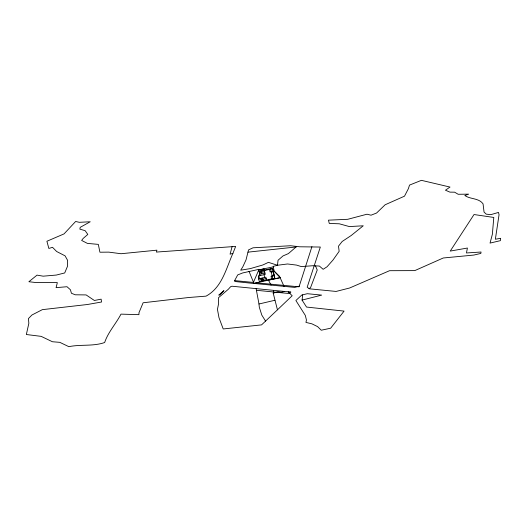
<?xml version="1.0" encoding="UTF-8"?>
<svg xmlns="http://www.w3.org/2000/svg" width="527" height="527" viewBox="0 0 527 527"><rect width="100%" height="100%" fill="white"/><g stroke="black" fill="none" stroke-linecap="round" stroke-linejoin="round"><path stroke-width="0.79" d="M277.446 309.83L292.195 295.739L288.157 291.82L288.684 292.327L290.878 292.083L231.992 286.22L230.661 286.668L228.349 289.231L218.501 297.696L218.514 304.092L217.447 309.342L218.982 317.682L223.211 328.96L261.55 324.882L277.446 309.83L273.236 293.223L273.473 290.39M302.063 300.087L302.715 294.817L307.32 293.704L321.668 295.107L302.063 300.087L306.536 307.057L344.072 311.101L330.666 328.202L321.253 330.225L317.597 326.615L311.892 323.822L305.956 322.419L306.444 319.988L305.317 315.416L295.884 300.522L301.727 295.061L302.715 294.817M247.967 252.15L246.03 259.87L242.828 266.8L240.687 270.199L250.338 268.605L262.901 264.956L268.441 262.347L277.485 265.259L287.531 263.974L296.543 265.094L301.358 266.603L312.577 265.74L319.382 266.043L323.137 269.304L327.043 266.774L332.985 260.048L339.157 251.313L338.499 246.162L342.168 241.485L351.252 235.47L363.248 225.787L349.355 226.577L339.276 223.791L329.296 223.441L328.459 220.167L347.708 219.304L367.023 214.206L371.028 215.2L376.574 213.027L385.145 204.766L404.499 196.176L408.392 188.659L409.512 185.096L421.416 180.339L449.999 187.065L445.453 190.221L449.953 192.131L454.617 192.184L458.161 194.279L468.687 194.147L464.827 195.504C470.209 199.43 478.852 197.856 483.061 203.877L484.049 212.058L486.263 214.173L490.881 214.634L498.502 212.427L499.049 214.713L495.367 239.232L500.65 238.316L500.373 240.655L490.051 243.092L492.363 234.291L493.792 217.453L474.017 214.535L450.236 251.089L467.416 248.033L466.461 252.967L481.046 252.018L480.841 253.428L473.845 255.061L443.266 257.986L414.789 270.614L389.545 270.7L349.645 287.992L336.094 291.438L309.501 288.829L307.169 287.235L320.33 247.044L299.698 246.788L290.601 245.74L253.046 247.795L248.54 249.897L247.967 252.15L296.069 246.985L296.675 246.445M232.091 246.662L230.068 254.179L232.901 253.415L235.655 246.425L156.4 252.071L156.921 250.167L121.045 253.731L108.773 252.13L99.913 252.222L98.332 244.39L87.377 243.388L81.645 240.437L83.207 238.395L87.798 234.443L85.15 230.681L79.847 229.12L80.203 227.341L90.236 221.762L79.3 222.315L75.638 221.472L64.037 233.902L46.903 241.254L48.859 248.461L52.509 247.308L56.652 251.511L65.058 255.832L67.621 260.371L67.469 266.372L64.709 272.946L56.343 275.054L43.155 276.174L37.022 275.127L28.88 281.734L35.177 282.459L57.338 282.61L56.079 287.656L67.008 286.721L70.427 289.771L71.435 293.269L75.275 294.791L86.125 294.922L94.379 300.482L101.125 299.152L101.553 302.011L87.469 304.501L42.344 309.652L31.943 315.001L28.445 318.565L28.847 323.308L26.35 334.513L41.172 336.364L52.41 341.74L59.814 342.346L68.833 346.661C80.677 344.21 93.141 346.568 104.649 342.524C108.14 332.063 115.933 323.855 120.986 314.132L138.93 314.659L138.99 312.682L143.113 302.775L188.732 297.505L206.05 296.141C222.058 287.478 226.05 268.704 232.875 253.415M311.925 246.649L299.04 286.82L256.451 282.815L253.942 283.44L294.837 287.399L299.296 286.141M296.069 246.985L288.381 253.612L283.032 255.918L278.045 260.252L277.485 265.259L273.197 266.398L274.218 271.194L280.074 277.577L253.909 283.374L253.388 282.439L259.053 269.31L242.657 272.953L237.697 274.916L234.436 280.99L235.042 281.517L253.974 283.506L249.047 271.346M308.993 288.486L310.475 287.841L317.234 270.022L315.475 265.865M273.236 293.223L277.887 291.629L281.148 292.307L284.639 291.471M265.549 321.088L261.794 315.074L259.31 307.234L258.988 303.993L274.883 300.271M259.106 271.425L264.31 270.272M260.661 271.372L272.564 268.737M259.416 272.808L264.62 271.655M259.495 274.271L264.936 273.039M273.131 271.247L270.068 271.925L269.501 269.416M271.306 272.209L273.388 271.748M272.051 275.535L274.132 275.074M258.717 279.093L262.742 278.203L263.309 280.713M274.132 275.68L271.069 276.359L271.636 278.869M260.984 279.732L266.181 278.579M258.823 269.85L273.296 266.873M284.02 286.345L280.173 277.788L268.467 280.153L271.056 285.107M234.693 280.608L253.388 282.439M256.115 288.71L256.418 290.278L290.021 293.625M274.218 271.194L279.468 276.26L280.173 277.788M264.06 274.686L264.686 277.459M261.175 271.26L261.741 273.77M260.042 275.581L258.79 270.035L263.994 268.882L265.246 274.429L258.856 275.838L259.482 278.612L265.871 277.195L266.497 279.969L261.293 281.122L260.667 278.348M256.418 290.278L258.988 303.993M260.872 270.845L258.296 277.235L259.284 281.602L274.699 278.19L272.466 268.276L260.872 270.845M223.856 290.739L219.68 295.028L218.758 295.1L223.856 290.739M272.637 268.427L270.555 268.889L272.802 278.862L274.883 278.401L272.637 268.427"/></g></svg>
